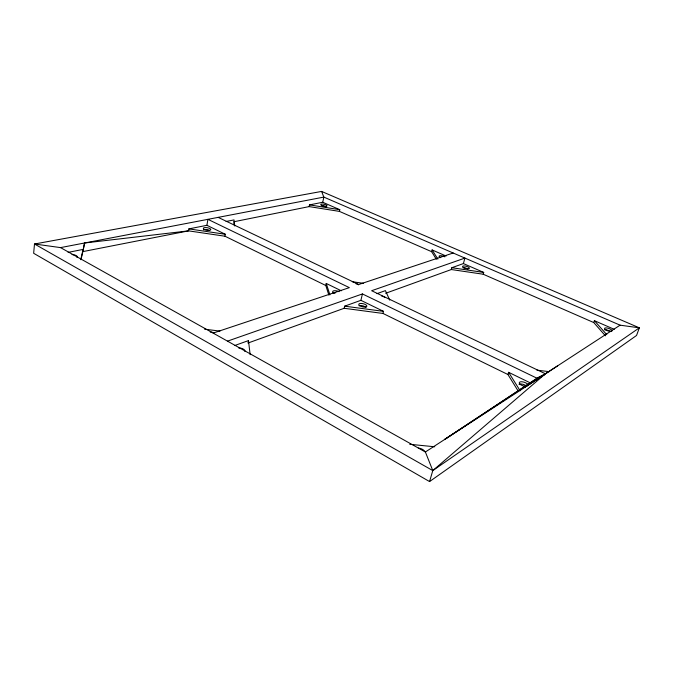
<?xml version="1.0" encoding="UTF-8"?>
<svg xmlns="http://www.w3.org/2000/svg" width="673" height="673" viewBox="0 0 673 673"><rect width="100%" height="100%" fill="white"/><g stroke="black" fill="none" stroke-linecap="round" stroke-linejoin="round"><path stroke-width="1.01" d="M328.836 295.043L325.791 285.495L224.984 236.223L225.329 234.271L206.914 225.304L188.869 228.887L188.558 230.864L82.855 251.609L80.979 259.753M206.914 225.304L207.898 219.339L349.363 287.64L213.131 333.085M234.877 345.468L248.472 340.588L248.001 343.037L344.147 308.284L382.987 313.45L507.913 374.508L518.336 391.291M84.571 242.995L82.855 251.609L84.571 242.995L188.558 230.864L224.984 236.223M233.691 221.787L309.143 206.603L309.496 204.895L322.737 202.262L339.789 209.69L339.411 211.381L431.645 251.694L436.34 259.248M322.737 202.262L323.839 197.096L321.585 191.426L34.5 244.005L33.65 253.284L429.559 481.574L636.54 335.474L639.35 327.835L321.585 191.426M325.791 285.495L326.245 283.451L341.295 290.786M80.768 259.542L83.099 249.405L68.108 252.375M344.147 308.284L344.643 306.165L360.896 300.335L383.517 311.355L382.987 313.45M360.896 300.335L362.427 293.941L537.929 378.672L524.637 387.345L557.639 365.843M431.645 251.694L432.116 249.935L446.081 256.026M451.331 269.536L451.835 267.719L463.394 263.572L483.702 272.422L483.18 274.222L451.331 269.536L385.637 293.285M463.394 263.572L464.934 258.087L371.631 290.719L545.424 373.793L620.085 325.168L639.35 327.835L432.789 470.587L429.559 481.574M507.913 374.508L508.611 372.312L531.005 383.231M605.422 335.827L593.754 322.552L594.402 320.685L614.23 329.324M432.789 470.587L545.424 373.793L537.374 378.024L444.407 439.604L537.441 378.117L544.087 374.827L425.386 451.995L60.536 247.605L34.5 244.005L432.789 470.587L425.386 451.995M544.087 374.827L537.046 378.243M376.939 293.655L385.41 290.627L389.751 300.15M227.499 341.135L362.427 293.941M620.085 325.168L453.173 253.006L358.675 284.528L218.161 217.371M226.086 221.484L234.019 219.911L234.751 226.002M60.536 247.605L323.839 197.096L453.173 253.006M409.706 444.281L434.766 446.779M204.558 329.198L219.962 331.091M536.945 370.15L549.261 371.664M344.643 306.165L383.517 311.355M352.273 281.735L363.496 283.308M188.869 228.887L225.329 234.271M451.835 267.719L483.702 272.422M309.496 204.895L339.789 209.69M309.143 206.603L339.411 211.381M483.18 274.222L593.754 322.552M594.402 320.685L606.794 334.691M432.116 249.935L437.862 259.13M508.611 372.312L520.162 390.803M326.245 283.451L329.921 294.867M248.472 340.588L250.154 354.688M233.809 222.805L234.044 224.841M519.009 384.333A4.677 1.918 18.5 0 1 526.723 386.193M463.041 267.753A3.533 1.144 15.4 0 1 467.861 268.914M71.986 254.579A4.585 1.691 6.3 0 1 76.924 257.347M334.262 293.268A4.097 1.556 12.8 0 1 333.463 290.896A4.097 1.556 12.8 0 1 339.074 291.661M333.009 292.957A4.097 1.556 12.8 0 1 335.642 292.848M356.017 283.779A3.988 1.464 13.3 0 1 358.642 284.847M210.212 332.067A4.904 2.145 9.2 0 1 213.879 332.731M238.579 347.899A4.98 2.246 10.1 0 1 244.871 351.424M358.995 305.727A4.164 1.615 13.6 0 1 365.994 307.41M381.65 296.036A4.055 1.514 13.9 0 1 382.651 296.33M383.576 296.709A4.055 1.514 13.9 0 1 384.914 297.601M418.354 448.033A5.586 2.827 17.1 0 1 424.814 451.659M526.261 386.428A4.677 1.91 18.5 0 1 519.834 383.997A4.677 1.91 18.5 0 1 521.903 381.768A4.677 1.91 18.5 0 1 527.969 384.586M321.61 205.736A3.222 0.959 12.4 0 1 326.026 206.796M440.731 257.658A3.474 1.11 14.9 0 1 439.797 255.748A3.474 1.11 14.9 0 1 444.861 256.85M604.615 329.829A3.937 1.304 18.7 0 1 610.562 331.545M203.465 229.787A3.811 1.296 9.8 0 1 209.353 230.393M204.449 229.518A3.811 1.287 9.9 0 0 210.716 229.855A3.811 1.287 9.9 0 0 206.022 227.567A3.811 1.287 9.9 0 0 204.449 229.518M359.685 305.685A4.164 1.607 13.6 0 0 366.634 306.61A4.164 1.607 13.6 0 0 362.108 303.506A4.164 1.607 13.6 0 0 359.685 305.685M321.972 205.61A3.222 0.959 12.4 0 0 327.019 205.963A3.222 0.959 12.4 0 0 322.67 204.062A3.222 0.959 12.4 0 0 321.972 205.61M463.604 267.644A3.533 1.136 15.4 0 0 469.308 268.477A3.533 1.136 15.4 0 0 465.051 266.02A3.533 1.136 15.4 0 0 463.604 267.644M605.397 329.644A3.945 1.296 18.7 0 0 611.824 331.183A3.945 1.296 18.7 0 0 607.719 328.13A3.945 1.296 18.7 0 0 605.397 329.644"/></g></svg>
